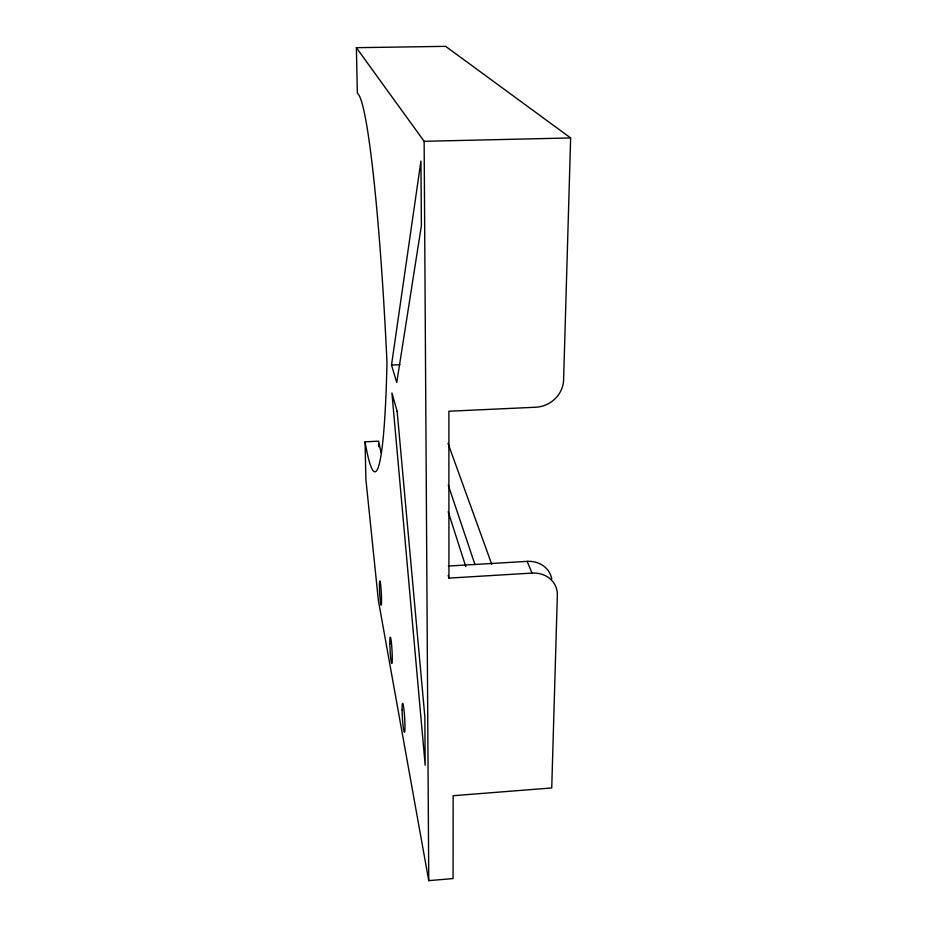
<?xml version="1.0" encoding="UTF-8"?>
<svg xmlns="http://www.w3.org/2000/svg" width="927" height="927" viewBox="0 0 927 927"><rect width="100%" height="100%" fill="white"/><g stroke="black" fill="none" stroke-linecap="round" stroke-linejoin="round"><path stroke-width="1.39" d="M570.638 137.938L563.604 379.873A27.903 25.84 -30.1 0 1 535.702 407.231L448.888 411.229L448.935 578.1L532.028 573.095A26.304 23.117 -21.6 0 1 557.347 595.146L551.739 787.95L453.141 795.714L453.071 878.564L428.749 880.65L378.378 600.476L365.898 479.479L365.064 441.82A297.973 20.255 88.1 0 0 386.988 362.851A280.105 18.575 87.5 0 0 357.37 93.418L356.362 47.683L445.632 46.35L570.638 137.938L424.137 141.31L356.362 47.683M391.507 365.076L420.939 161.031L421.391 225.632L396.756 382.527L391.507 365.076L399.896 364.728M448.344 566.038L527.139 561.38A25.852 22.793 -21.6 0 1 551.774 579.143M365.064 441.82L378.633 441.159A297.579 23.36 88.2 0 0 381.136 452.747M527.139 561.38L532.028 573.095M447.996 443.338L491.739 564.276M448.262 485.111L474.96 564.543M448.17 511.681L465.806 566.606M448.17 575.458L448.935 578.1M378.691 443.952L378.737 446.756M424.137 141.31L428.749 880.65M397.138 411.298L391.924 392.932L425.192 765.215L424.844 716.733L397.138 411.298M379.456 584.937A12.074 0.811 86.9 0 0 380.951 604.902A12.074 0.811 86.9 0 0 381.09 589.607A12.074 0.811 86.9 0 0 379.456 584.937M402.098 709.943A14.496 1.124 86.4 0 0 404.369 732.26A14.496 1.124 86.4 0 0 404.126 711.229A14.496 1.124 86.4 0 0 402.098 709.943M389.85 643.686A13.163 0.95 86.7 0 0 391.808 663.442A13.163 0.95 86.7 0 0 391.507 643.778A13.163 0.95 86.7 0 0 389.85 643.686"/></g></svg>
